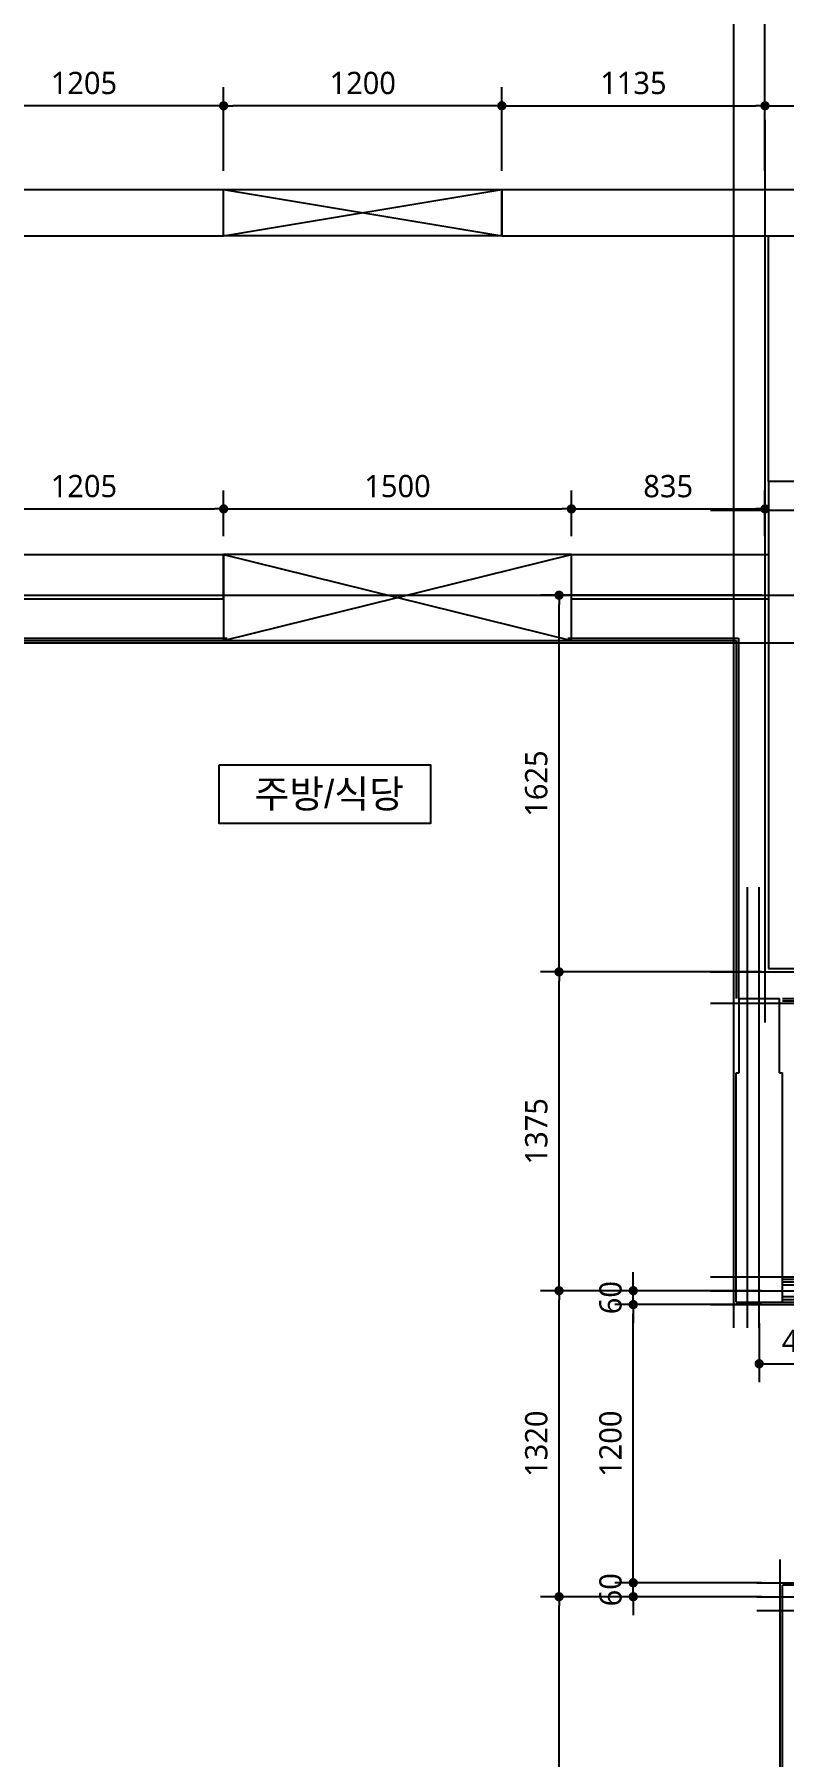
# Model space of a CAD drawing. Header units: millimetres. Extents: x 0 to 92204, y -190080 to 23760.
# Drawn here: x 12634 to 15865, y 9078 to 16506 of the extents above; entities that cross this region are included whole.
import ezdxf
from ezdxf.enums import TextEntityAlignment as Align

# ---------------------------------------------------------------- set-up
doc = ezdxf.new("R2010")
doc.units = ezdxf.units.MM
doc.header["$LTSCALE"] = 100
doc.linetypes.add('AUDIT_D_220706163347-0', pattern=[0])
doc.linetypes.add('CEN', pattern=[62, 60, -1, 0, -1])
doc.layers.get('defpoints').update_dxf_attribs({"color": 139})
for name, color, linetype in [('AA-XXXX-DIMS', 7, 'Continuous'), ('CEN_CON', 1, 'CEN'), ('CEN_WALL', 12, 'CEN'), ('CONC', 2, 'Continuous'), ('DIM', 7, 'AUDIT_D_220706163347-0'), ('ELE3_CON', 7, 'Continuous'), ('MC', 135, 'Continuous'), ('WAL', 3, 'Continuous'), ('WAL_DRY', 7, 'Continuous'), ('실명', 3, 'AUDIT_D_220706163347-0'), ('실명박스', 7, 'AUDIT_D_220706163347-0'), ('창호-open', 4, 'Continuous')]:
    doc.layers.add(name, color=color, linetype=linetype)
doc.layers.add('AA-XXXX-MC', color=153, linetype='AUDIT_D_220706163347-0', plot=False)
doc.styles.add('HAUD01', font='Dotum.ttf')
doc.styles.add('맑은 고딕', font='malgun.ttf')
doc.dimstyles.new('NDIM40-in', dxfattribs={"dimscale": 40, "dimtxt": 2.4, "dimasz": 1, "dimexe": 2, "dimexo": 2, "dimgap": 1.2, "dimtad": 1, "dimdec": 0, "dimrnd": 0.25, "dimzin": 0, "dimdsep": 46, "dimtxsty": '맑은 고딕', "dimblk": 'DOT', "dimcen": 5, "dimclrd": 256, "dimclre": 256, "dimclrt": 3, "dimadec": 0, "dimazin": 0, "dimtfac": 1, "dimtdec": 0, "dimtix": 1, "dimtmove": 2, "dimatfit": 1, "dimldrblk": 'DIMDOT', "dimfxl": 0, "dimtolj": 1, "dimtzin": 0, "dimarcsym": 0})

# ---------------------------------------------------------------- blocks, each defined once
blk = doc.blocks.new('U-76A(기본)', base_point=(206307.1, 38575.4))
at = {"layer": 'CEN_CON'}
for p, q in [((212247.1, 48910.4), (212247.1, 45017.5)), ((220942.1, 48610.4), (211102.1, 48610.4)), ((211102.1, 47225.4), (212482.1, 47225.4)), ((212272.1, 43700.4), (212272.1, 45600.4)), ((212482.1, 45235.4), (208457.1, 45235.4))]:
    blk.add_line(p, q, dxfattribs=at)
at = {"layer": 'CEN_WALL'}
for p, q in [((216082.1, 46860.4), (211882.1, 46860.4)), ((212322.1, 43700.4), (212322.1, 45600.4)), ((212482.1, 43860.4), (210542.1, 43860.4)), ((212282.1, 42540.4), (207912.1, 42540.4))]:
    blk.add_line(p, q, dxfattribs=at)
at = {"layer": 'CONC'}
for p, q in [((213382.1, 48610.4), (211202.1, 48610.4)), ((213382.1, 48410.4), (213382.1, 48610.4)), ((217262.1, 48610.4), (214582.1, 48610.4)), ((214582.1, 48410.4), (214582.1, 48610.4)), ((213382.1, 48410.4), (211452.1, 48410.4)), ((217262.1, 48410.4), (214582.1, 48410.4)), ((211452.1, 47350.4), (212232.1, 47350.4)), ((212232.1, 47350.4), (212232.1, 45250.4)), ((212232.1, 45250.4), (210382.1, 45250.4)), ((212185.1, 44800.4), (212185.1, 45120.4)), ((212359.1, 45120.4), (212185.1, 45120.4)), ((212359.1, 44800.4), (212359.1, 45120.4)), ((212172.1, 43810.4), (212172.1, 44800.4)), ((212185.1, 44800.4), (212172.1, 44800.4)), ((212372.1, 44800.4), (212359.1, 44800.4)), ((212372.1, 43810.4), (212372.1, 44800.4)), ((212372.1, 43810.4), (212172.1, 43810.4)), ((211972.1, 42590.4), (212172.1, 42590.4)), ((212172.1, 40540.4), (212172.1, 42590.4))]:
    blk.add_line(p, q, dxfattribs=at)
at = {"layer": 'ELE3_CON'}
blk.add_line((213382.1, 48410.4), (214582.1, 48410.4), dxfattribs=at)
at = {"layer": 'MC'}
for p, q in [((212382.1, 43700.4), (212382.1, 48910.4)), ((216082.1, 46655.4), (211882.1, 46655.4)), ((212482.1, 45100.4), (208457.1, 45100.4)), ((212482.1, 43920.4), (210542.1, 43920.4)), ((212482.1, 43800.4), (210542.1, 43800.4)), ((212182.1, 38275.4), (212182.1, 42700.4)), ((212282.1, 42600.4), (207912.1, 42600.4)), ((212282.1, 42480.4), (206307.1, 42480.4))]:
    blk.add_line(p, q, dxfattribs=at)
at = {"layer": 'WAL'}
for p, q in [((212232.1, 47350.4), (212232.1, 48410.4)), ((213082.1, 47035.4), (212232.1, 47035.4)), ((213082.1, 46845.4), (213082.1, 47035.4)), ((215962.1, 47035.4), (214582.1, 47035.4)), ((214582.1, 46845.4), (214582.1, 47035.4)), ((213082.1, 46845.4), (212232.1, 46845.4)), ((215772.1, 46845.4), (214582.1, 46845.4))]:
    blk.add_line(p, q, dxfattribs=at)
at = {"layer": 'WAL_DRY'}
for p, q in [((213097.1, 46675.4), (212362.1, 46675.4)), ((212362.1, 46675.4), (212362.1, 45120.4)), ((212372.1, 46665.4), (212372.1, 45120.4)), ((213097.1, 46665.4), (212372.1, 46665.4)), ((215602.1, 46675.4), (214567.1, 46675.4)), ((215592.1, 46665.4), (214567.1, 46665.4)), ((212172.1, 45120.4), (210252.1, 45120.4)), ((212172.1, 45110.4), (210752.1, 45110.4)), ((212172.1, 43910.4), (211862.1, 43910.4)), ((212172.1, 43897.9), (211862.1, 43897.9)), ((212172.1, 43885.4), (211862.1, 43885.4)), ((212172.1, 43835.4), (211862.1, 43835.4)), ((212172.1, 43822.9), (211862.1, 43822.9)), ((212172.1, 43810.4), (211862.1, 43810.4))]:
    blk.add_line(p, q, dxfattribs=at)
blk = doc.blocks.new('_Dot')
at = {"color": 0, "linetype": 'ByBlock', "lineweight": -2}
blk.add_line((-0.5, 0), (-1, 0), dxfattribs=at)
at = {"color": 0, "linetype": 'ByBlock', "const_width": 0.5}
blk.add_lwpolyline([(-0.25, 0, 1), (0.25, 0, 1)], format="xyb", close=True, dxfattribs=at)
blk = doc.blocks.new('*D33')
at = {"layer": 'defpoints', "color": 0, "transparency": 16777216}
for p in [(13450, 16198.2), (13450, 15837.1), (14650, 15837.1)]:
    blk.add_point(p, dxfattribs=at)
at = {"layer": 'DIM', "lineweight": -2, "transparency": 16777216}
for p, q in [((13450, 15917.1), (13450, 16278.2)), ((14650, 15917.1), (14650, 16278.2)), ((14610, 16198.2), (13490, 16198.2))]:
    blk.add_line(p, q, dxfattribs=at)
at = {"layer": 'DIM', "lineweight": -2, "transparency": 16777216, "xscale": 40, "yscale": 40, "zscale": 40, "rotation": 180}
blk.add_blockref('_Dot', (13450, 16198.2), dxfattribs=at)
at = {"layer": 'DIM', "lineweight": -2, "transparency": 16777216, "xscale": 40, "yscale": 40, "zscale": 40}
blk.add_blockref('_Dot', (14650, 16198.2), dxfattribs=at)
at = {"layer": 'DIM', "color": 3, "transparency": 16777216, "insert": (14050, 16296.1), "char_height": 96, "attachment_point": 5, "style": '맑은 고딕'}
blk.add_mtext('\\A1;1200', dxfattribs=at)
blk = doc.blocks.new('DIMDOT')
at = {"layer": 'AA-XXXX-DIMS'}
for p, q in [((-1.5, 0), (1.5, 0)), ((0, -1.5), (0, 1.5))]:
    blk.add_line(p, q, dxfattribs=at)
for radius in [0.5, 0.25]:
    blk.add_circle((0, 0), radius, dxfattribs=at)
blk = doc.blocks.new('*D34')
at = {"layer": 'defpoints', "color": 0, "transparency": 16777216}
for p in [(12245, 16198.2), (12245, 15837.1), (13450, 15837.1)]:
    blk.add_point(p, dxfattribs=at)
at = {"layer": 'DIM', "lineweight": -2, "transparency": 16777216}
for p, q in [((12245, 15917.1), (12245, 16278.2)), ((13450, 15917.1), (13450, 16278.2)), ((13410, 16198.2), (12285, 16198.2))]:
    blk.add_line(p, q, dxfattribs=at)
at = {"layer": 'DIM', "lineweight": -2, "transparency": 16777216, "xscale": 40, "yscale": 40, "zscale": 40, "rotation": 180}
blk.add_blockref('_Dot', (12245, 16198.2), dxfattribs=at)
at = {"layer": 'DIM', "lineweight": -2, "transparency": 16777216, "xscale": 40, "yscale": 40, "zscale": 40}
blk.add_blockref('_Dot', (13450, 16198.2), dxfattribs=at)
at = {"layer": 'DIM', "color": 3, "transparency": 16777216, "insert": (12847.5, 16296.1), "char_height": 96, "attachment_point": 5, "style": '맑은 고딕'}
blk.add_mtext('\\A1;1205', dxfattribs=at)
blk = doc.blocks.new('*D41')
at = {"layer": 'defpoints', "color": 0, "transparency": 16777216}
for p in [(15785, 16198.2), (14650, 15837.1), (15785, 15837.1)]:
    blk.add_point(p, dxfattribs=at)
at = {"layer": 'DIM', "lineweight": -2, "transparency": 16777216}
for p, q in [((14650, 15917.1), (14650, 16278.2)), ((15785, 15917.1), (15785, 16278.2)), ((14690, 16198.2), (15745, 16198.2))]:
    blk.add_line(p, q, dxfattribs=at)
at = {"layer": 'DIM', "lineweight": -2, "transparency": 16777216, "xscale": 40, "yscale": 40, "zscale": 40, "rotation": 180}
blk.add_blockref('_Dot', (14650, 16198.2), dxfattribs=at)
at = {"layer": 'DIM', "lineweight": -2, "transparency": 16777216, "xscale": 40, "yscale": 40, "zscale": 40}
blk.add_blockref('_Dot', (15785, 16198.2), dxfattribs=at)
at = {"layer": 'DIM', "color": 3, "transparency": 16777216, "insert": (15217.5, 16296.1), "char_height": 96, "attachment_point": 5, "style": '맑은 고딕'}
blk.add_mtext('\\A1;1135', dxfattribs=at)
blk = doc.blocks.new('*D42')
at = {"layer": 'defpoints', "color": 0, "transparency": 16777216}
for p in [(16705, 16198.2), (15785, 15837.1), (16705, 15837.1)]:
    blk.add_point(p, dxfattribs=at)
at = {"layer": 'DIM', "lineweight": -2, "transparency": 16777216}
for p, q in [((15785, 15917.1), (15785, 16278.2)), ((16705, 15917.1), (16705, 16278.2)), ((15825, 16198.2), (16665, 16198.2))]:
    blk.add_line(p, q, dxfattribs=at)
at = {"layer": 'DIM', "lineweight": -2, "transparency": 16777216, "xscale": 40, "yscale": 40, "zscale": 40, "rotation": 180}
blk.add_blockref('_Dot', (15785, 16198.2), dxfattribs=at)
at = {"layer": 'DIM', "lineweight": -2, "transparency": 16777216, "xscale": 40, "yscale": 40, "zscale": 40}
blk.add_blockref('_Dot', (16705, 16198.2), dxfattribs=at)
at = {"layer": 'DIM', "color": 3, "transparency": 16777216, "insert": (16245, 16295.8), "char_height": 96, "attachment_point": 5, "style": '맑은 고딕'}
blk.add_mtext('\\A1;920', dxfattribs=at)
blk = doc.blocks.new('*D103')
at = {"layer": 'defpoints', "color": 0, "transparency": 16777216}
for p in [(15760, 11027.1), (16170, 11027.1), (16170, 10772)]:
    blk.add_point(p, dxfattribs=at)
at = {"layer": 'DIM', "lineweight": -2, "transparency": 16777216}
for p, q in [((15760, 10947.1), (15760, 10692)), ((16170, 10947.1), (16170, 10692)), ((15800, 10772), (16130, 10772))]:
    blk.add_line(p, q, dxfattribs=at)
at = {"layer": 'DIM', "lineweight": -2, "transparency": 16777216, "xscale": 40, "yscale": 40, "zscale": 40, "rotation": 180}
blk.add_blockref('_Dot', (15760, 10772), dxfattribs=at)
at = {"layer": 'DIM', "lineweight": -2, "transparency": 16777216, "xscale": 40, "yscale": 40, "zscale": 40}
blk.add_blockref('_Dot', (16170, 10772), dxfattribs=at)
at = {"layer": 'DIM', "color": 3, "transparency": 16777216, "insert": (15965, 10869.8), "char_height": 96, "attachment_point": 5, "style": '맑은 고딕'}
blk.add_mtext('\\A1;410', dxfattribs=at)
blk = doc.blocks.new('*D113')
at = {"layer": 'defpoints', "color": 0, "transparency": 16777216}
for p in [(13450, 14459.3), (12245, 14262.1), (13450, 14262.1)]:
    blk.add_point(p, dxfattribs=at)
at = {"layer": 'DIM', "lineweight": -2, "transparency": 16777216}
for p, q in [((12245, 14342.1), (12245, 14539.3)), ((13450, 14342.1), (13450, 14539.3)), ((12285, 14459.3), (13410, 14459.3))]:
    blk.add_line(p, q, dxfattribs=at)
at = {"layer": 'DIM', "lineweight": -2, "transparency": 16777216, "xscale": 40, "yscale": 40, "zscale": 40, "rotation": 180}
blk.add_blockref('_Dot', (12245, 14459.3), dxfattribs=at)
at = {"layer": 'DIM', "lineweight": -2, "transparency": 16777216, "xscale": 40, "yscale": 40, "zscale": 40}
blk.add_blockref('_Dot', (13450, 14459.3), dxfattribs=at)
at = {"layer": 'DIM', "color": 3, "transparency": 16777216, "insert": (12847.5, 14557.2), "char_height": 96, "attachment_point": 5, "style": '맑은 고딕'}
blk.add_mtext('\\A1;1205', dxfattribs=at)
blk = doc.blocks.new('*D114')
at = {"layer": 'defpoints', "color": 0, "transparency": 16777216}
for p in [(14950, 14459.3), (13450, 14262.1), (14950, 14262.1)]:
    blk.add_point(p, dxfattribs=at)
at = {"layer": 'DIM', "lineweight": -2, "transparency": 16777216}
for p, q in [((13450, 14342.1), (13450, 14539.3)), ((14950, 14342.1), (14950, 14539.3)), ((13490, 14459.3), (14910, 14459.3))]:
    blk.add_line(p, q, dxfattribs=at)
at = {"layer": 'DIM', "lineweight": -2, "transparency": 16777216, "xscale": 40, "yscale": 40, "zscale": 40, "rotation": 180}
blk.add_blockref('_Dot', (13450, 14459.3), dxfattribs=at)
at = {"layer": 'DIM', "lineweight": -2, "transparency": 16777216, "xscale": 40, "yscale": 40, "zscale": 40}
blk.add_blockref('_Dot', (14950, 14459.3), dxfattribs=at)
at = {"layer": 'DIM', "color": 3, "transparency": 16777216, "insert": (14200, 14557.2), "char_height": 96, "attachment_point": 5, "style": '맑은 고딕'}
blk.add_mtext('\\A1;1500', dxfattribs=at)
blk = doc.blocks.new('*D115')
at = {"layer": 'defpoints', "color": 0, "transparency": 16777216}
for p in [(15785, 14459.3), (14950, 14262.1), (15785, 14262.1)]:
    blk.add_point(p, dxfattribs=at)
at = {"layer": 'DIM', "lineweight": -2, "transparency": 16777216}
for p, q in [((14950, 14342.1), (14950, 14539.3)), ((15785, 14342.1), (15785, 14539.3)), ((14990, 14459.3), (15745, 14459.3))]:
    blk.add_line(p, q, dxfattribs=at)
at = {"layer": 'DIM', "lineweight": -2, "transparency": 16777216, "xscale": 40, "yscale": 40, "zscale": 40, "rotation": 180}
blk.add_blockref('_Dot', (14950, 14459.3), dxfattribs=at)
at = {"layer": 'DIM', "lineweight": -2, "transparency": 16777216, "xscale": 40, "yscale": 40, "zscale": 40}
blk.add_blockref('_Dot', (15785, 14459.3), dxfattribs=at)
at = {"layer": 'DIM', "color": 3, "transparency": 16777216, "insert": (15367.5, 14556.9), "char_height": 96, "attachment_point": 5, "style": '맑은 고딕'}
blk.add_mtext('\\A1;835', dxfattribs=at)
blk = doc.blocks.new('*D116')
at = {"layer": 'defpoints', "color": 0, "transparency": 16777216}
for p in [(15216.7, 9827.1), (15850, 9827.1), (15850, 9767.1)]:
    blk.add_point(p, dxfattribs=at)
at = {"layer": 'DIM', "lineweight": -2, "transparency": 16777216}
for p, q in [((15216.7, 9867.1), (15216.7, 9907.1)), ((15770, 9827.1), (15136.7, 9827.1)), ((15216.7, 9767.1), (15216.7, 9827.1)), ((15770, 9767.1), (15136.7, 9767.1)), ((15216.7, 9727.1), (15216.7, 9687.1))]:
    blk.add_line(p, q, dxfattribs=at)
at = {"layer": 'DIM', "lineweight": -2, "transparency": 16777216, "xscale": 40, "yscale": 40, "zscale": 40}
for p, rotation in [((15216.7, 9827.1), 270), ((15216.7, 9767.1), 90)]:
    blk.add_blockref('_Dot', p, dxfattribs=dict(at, rotation=rotation))
at = {"layer": 'DIM', "color": 3, "transparency": 16777216, "insert": (15119.1, 9797.1), "char_height": 96, "attachment_point": 5, "rotation": 90, "style": '맑은 고딕'}
blk.add_mtext('\\A1;60', dxfattribs=at)
blk = doc.blocks.new('*D117')
at = {"layer": 'defpoints', "color": 0, "transparency": 16777216}
for p in [(15216.7, 11027.1), (15850, 11027.1), (15850, 9827.1)]:
    blk.add_point(p, dxfattribs=at)
at = {"layer": 'DIM', "lineweight": -2, "transparency": 16777216}
for p, q in [((15770, 11027.1), (15136.7, 11027.1)), ((15216.7, 9867.1), (15216.7, 10987.1)), ((15770, 9827.1), (15136.7, 9827.1))]:
    blk.add_line(p, q, dxfattribs=at)
at = {"layer": 'DIM', "lineweight": -2, "transparency": 16777216, "xscale": 40, "yscale": 40, "zscale": 40}
for p, rotation in [((15216.7, 11027.1), 90), ((15216.7, 9827.1), 270)]:
    blk.add_blockref('_Dot', p, dxfattribs=dict(at, rotation=rotation))
at = {"layer": 'DIM', "color": 3, "transparency": 16777216, "insert": (15118.9, 10427.1), "char_height": 96, "attachment_point": 5, "rotation": 90, "style": '맑은 고딕'}
blk.add_mtext('\\A1;1200', dxfattribs=at)
blk = doc.blocks.new('*D118')
at = {"layer": 'defpoints', "color": 0, "transparency": 16777216}
for p in [(15216.7, 11087.1), (15850, 11087.1), (15850, 11027.1)]:
    blk.add_point(p, dxfattribs=at)
at = {"layer": 'DIM', "lineweight": -2, "transparency": 16777216}
for p, q in [((15216.7, 11127.1), (15216.7, 11167.1)), ((15770, 11087.1), (15136.7, 11087.1)), ((15216.7, 11027.1), (15216.7, 11087.1)), ((15770, 11027.1), (15136.7, 11027.1)), ((15216.7, 10987.1), (15216.7, 10947.1))]:
    blk.add_line(p, q, dxfattribs=at)
at = {"layer": 'DIM', "lineweight": -2, "transparency": 16777216, "xscale": 40, "yscale": 40, "zscale": 40}
for p, rotation in [((15216.7, 11087.1), 270), ((15216.7, 11027.1), 90)]:
    blk.add_blockref('_Dot', p, dxfattribs=dict(at, rotation=rotation))
at = {"layer": 'DIM', "color": 3, "transparency": 16777216, "insert": (15119.1, 11057.1), "char_height": 96, "attachment_point": 5, "rotation": 90, "style": '맑은 고딕'}
blk.add_mtext('\\A1;60', dxfattribs=at)
blk = doc.blocks.new('*D119')
at = {"layer": 'defpoints', "color": 0, "transparency": 16777216}
for p in [(14896.7, 12462.1), (15850, 12462.1), (15850, 11087.1)]:
    blk.add_point(p, dxfattribs=at)
at = {"layer": 'DIM', "lineweight": -2, "transparency": 16777216}
for p, q in [((15770, 12462.1), (14816.7, 12462.1)), ((14896.7, 11127.1), (14896.7, 12422.1)), ((15770, 11087.1), (14816.7, 11087.1))]:
    blk.add_line(p, q, dxfattribs=at)
at = {"layer": 'DIM', "lineweight": -2, "transparency": 16777216, "xscale": 40, "yscale": 40, "zscale": 40}
for p, rotation in [((14896.7, 12462.1), 90), ((14896.7, 11087.1), 270)]:
    blk.add_blockref('_Dot', p, dxfattribs=dict(at, rotation=rotation))
at = {"layer": 'DIM', "color": 3, "transparency": 16777216, "insert": (14798.9, 11774.6), "char_height": 96, "attachment_point": 5, "rotation": 90, "style": '맑은 고딕'}
blk.add_mtext('\\A1;1375', dxfattribs=at)
blk = doc.blocks.new('*D120')
at = {"layer": 'defpoints', "color": 0, "transparency": 16777216}
for p in [(14896.7, 14087.1), (15850, 14087.1), (15850, 12462.1)]:
    blk.add_point(p, dxfattribs=at)
at = {"layer": 'DIM', "lineweight": -2, "transparency": 16777216}
for p, q in [((15770, 14087.1), (14816.7, 14087.1)), ((14896.7, 12502.1), (14896.7, 14047.1)), ((15770, 12462.1), (14816.7, 12462.1))]:
    blk.add_line(p, q, dxfattribs=at)
at = {"layer": 'DIM', "lineweight": -2, "transparency": 16777216, "xscale": 40, "yscale": 40, "zscale": 40}
for p, rotation in [((14896.7, 14087.1), 90), ((14896.7, 12462.1), 270)]:
    blk.add_blockref('_Dot', p, dxfattribs=dict(at, rotation=rotation))
at = {"layer": 'DIM', "color": 3, "transparency": 16777216, "insert": (14798.9, 13274.6), "char_height": 96, "attachment_point": 5, "rotation": 90, "style": '맑은 고딕'}
blk.add_mtext('\\A1;1625', dxfattribs=at)
blk = doc.blocks.new('*D121')
at = {"layer": 'defpoints', "color": 0, "transparency": 16777216}
for p in [(14896.7, 9767.1), (15850, 9767.1), (15850, 7302.1)]:
    blk.add_point(p, dxfattribs=at)
at = {"layer": 'DIM', "lineweight": -2, "transparency": 16777216}
for p, q in [((15770, 9767.1), (14816.7, 9767.1)), ((14896.7, 7342.1), (14896.7, 9727.1)), ((15770, 7302.1), (14816.7, 7302.1))]:
    blk.add_line(p, q, dxfattribs=at)
at = {"layer": 'DIM', "lineweight": -2, "transparency": 16777216, "xscale": 40, "yscale": 40, "zscale": 40}
for p, rotation in [((14896.7, 9767.1), 90), ((14896.7, 7302.1), 270)]:
    blk.add_blockref('_Dot', p, dxfattribs=dict(at, rotation=rotation))
at = {"layer": 'DIM', "color": 3, "transparency": 16777216, "insert": (14799.1, 8534.6), "char_height": 96, "attachment_point": 5, "rotation": 90, "style": '맑은 고딕'}
blk.add_mtext('\\A1;2465', dxfattribs=at)
blk = doc.blocks.new('*D122')
at = {"layer": 'defpoints', "color": 0, "transparency": 16777216}
for p in [(14896.7, 11087.1), (15850, 11087.1), (15850, 9767.1)]:
    blk.add_point(p, dxfattribs=at)
at = {"layer": 'DIM', "lineweight": -2, "transparency": 16777216}
for p, q in [((15770, 11087.1), (14816.7, 11087.1)), ((14896.7, 9807.1), (14896.7, 11047.1)), ((15770, 9767.1), (14816.7, 9767.1))]:
    blk.add_line(p, q, dxfattribs=at)
at = {"layer": 'DIM', "lineweight": -2, "transparency": 16777216, "xscale": 40, "yscale": 40, "zscale": 40}
for p, rotation in [((14896.7, 11087.1), 90), ((14896.7, 9767.1), 270)]:
    blk.add_blockref('_Dot', p, dxfattribs=dict(at, rotation=rotation))
at = {"layer": 'DIM', "color": 3, "transparency": 16777216, "insert": (14798.9, 10427.1), "char_height": 96, "attachment_point": 5, "rotation": 90, "style": '맑은 고딕'}
blk.add_mtext('\\A1;1320', dxfattribs=at)

msp = doc.modelspace()

# ---------------------------------------------------------------- linework, layer by layer
at = {"layer": 'AA-XXXX-MC'}
msp.add_line((15650, 16137.1), (15650, 18877.1), dxfattribs=at)
at = {"layer": 'CEN_CON'}
msp.add_line((15785, 16137.1), (15785, 18877.1), dxfattribs=at)
at = {"layer": '실명박스'}
msp.add_lwpolyline([(13429.3, 13354.3), (13429.3, 13104.3), (14344.3, 13104.3), (14344.3, 13354.3)], close=True, dxfattribs=at)
at = {"layer": '창호-open'}
for p, q in [((13450, 15637.1), (14650, 15837.1)), ((13450, 15837.1), (14650, 15637.1)), ((13450, 13892.1), (14950, 14262.1)), ((13450, 14262.1), (14950, 13892.1))]:
    msp.add_line(p, q, dxfattribs=at)
for points in [[(13450, 15837.1), (14650, 15837.1), (14650, 15637.1), (13450, 15637.1)], [(13450, 13892.1), (14950, 13892.1), (14950, 14262.1), (13450, 14262.1)]]:
    msp.add_lwpolyline(points, close=True, dxfattribs=at)

# ---------------------------------------------------------------- block references
at = {"xscale": -1}
msp.add_blockref('U-76A(기본)', (21725, 5802.1), dxfattribs=at)

# ---------------------------------------------------------------- texts
at = {"layer": '실명', "style": 'HAUD01'}
msp.add_text('주방/식당', height=120, dxfattribs=at).set_placement((13905.3, 13231.1), align=Align.MIDDLE)

# ---------------------------------------------------------------- dimensions: what is measured, and where the dimension line sits
at = {"layer": 'DIM'}
for base, p1, p2, picture, middle in [((12245, 16198.2), (13450, 15837.1), (12245, 15837.1), '*D34', (12847.5, 16296.1)), ((13450, 16198.2), (14650, 15837.1), (13450, 15837.1), '*D33', (14050, 16296.1)), ((13450, 14459.3), (12245, 14262.1), (13450, 14262.1), '*D113', (12847.5, 14557.2)), ((14950, 14459.3), (13450, 14262.1), (14950, 14262.1), '*D114', (14200, 14557.2)), ((15785, 14459.3), (14950, 14262.1), (15785, 14262.1), '*D115', (15367.5, 14556.9))]:
    dim = msp.add_linear_dim(base=base, p1=p1, p2=p2, dimstyle='NDIM40-in', override={"dimscale": 40}, dxfattribs=at)
    dim.commit()
    dim.dimension.update_dxf_attribs({"geometry": picture, "text_midpoint": middle})
for base, p1, p2, angle, override, picture, middle in [((15785, 16198.2), (14650, 15837.1), (15785, 15837.1), 0, {"dimscale": 40}, '*D41', (15217.5, 16296.1)), ((16705, 16198.2), (15785, 15837.1), (16705, 15837.1), 0, {"dimscale": 40}, '*D42', (16245, 16295.8)), ((14896.7, 14087.1), (15850, 12462.1), (15850, 14087.1), 90, {"dimscale": 40}, '*D120', (14798.9, 13274.6)), ((14896.7, 12462.1), (15850, 11087.1), (15850, 12462.1), 90, {"dimscale": 40}, '*D119', (14798.9, 11774.6)), ((15216.7, 11087.1), (15850, 11027.1), (15850, 11087.1), 90, {"dimscale": 40, "dimtmove": 0}, '*D118', (15119.1, 11057.1)), ((14896.7, 11087.1), (15850, 9767.1), (15850, 11087.1), 90, {"dimscale": 40}, '*D122', (14798.9, 10427.1)), ((15216.7, 11027.1), (15850, 9827.1), (15850, 11027.1), 90, {"dimscale": 40}, '*D117', (15118.9, 10427.1)), ((16170, 10772), (15760, 11027.1), (16170, 11027.1), 180, {"dimscale": 40}, '*D103', (15965, 10869.8)), ((15216.7, 9827.1), (15850, 9767.1), (15850, 9827.1), 90, {"dimscale": 40}, '*D116', (15119.1, 9797.1)), ((14896.7, 9767.1), (15850, 7302.1), (15850, 9767.1), 90, {"dimscale": 40}, '*D121', (14799.1, 8534.6))]:
    dim = msp.add_linear_dim(base=base, p1=p1, p2=p2, angle=angle, dimstyle='NDIM40-in', override=override, dxfattribs=at)
    dim.commit()
    dim.dimension.update_dxf_attribs({"geometry": picture, "text_midpoint": middle})

doc.saveas('drawing.dxf')
